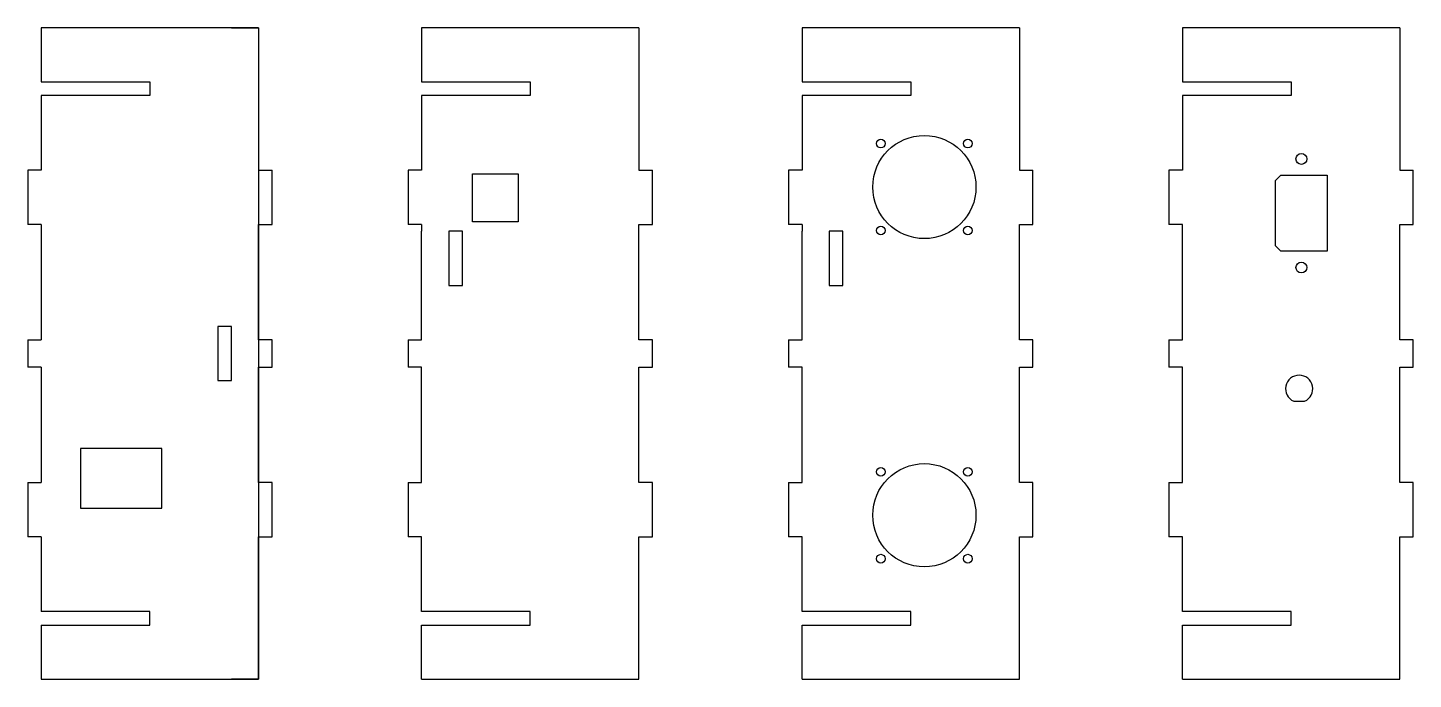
# Model space of a CAD drawing. Extents: x -150 to 360, y -240 to 0.
import ezdxf

# ---------------------------------------------------------------- set-up
doc = ezdxf.new("R2010")
doc.units = 0
doc.layers.get('0').update_dxf_attribs({"color": 253, "linetype": 'CONTINUOUS'})

msp = doc.modelspace()

# ---------------------------------------------------------------- linework, layer by layer
for p, q in [((-65, 0), (-145, 0)), ((-135, 0), (-145, 0)), ((-145, 0), (-145, -20)), ((-75, 0), (-65, 0)), ((-65, 0), (-65, -52.5)), ((-65, 0), (-65, -240)), ((75, 0), (-5, 0)), ((-5, 0), (-5, -20)), ((75, 0), (75, -52.5)), ((215, 0), (135, 0)), ((135, 0), (135, -20)), ((215, 0), (215, -52.5)), ((355, 0), (275, 0)), ((275, 0), (275, -20)), ((355, 0), (355, -52.5)), ((-145, -20), (-105, -20)), ((-105, -20), (-105, -25)), ((-5, -20), (35, -20)), ((35, -20), (35, -25)), ((135, -20), (175, -20)), ((175, -20), (175, -25)), ((275, -20), (315, -20)), ((315, -20), (315, -25)), ((-105, -25), (-145, -25)), ((-145, -25), (-145, -52.5)), ((5, -25), (-5, -25)), ((-5, -25), (-5, -52.5)), ((35, -25), (5, -25)), ((145, -25), (135, -25)), ((135, -25), (135, -52.5)), ((175, -25), (145, -25)), ((315, -25), (275, -25)), ((275, -25), (275, -52.5)), ((-145, -52.5), (-150, -52.5)), ((-150, -52.5), (-150, -72.5)), ((-65, -52.5), (-60, -52.5)), ((-60, -72.5), (-60, -52.5)), ((-5, -52.5), (-10, -52.5)), ((-10, -52.5), (-10, -72.5)), ((13.7, -71.51), (13.7, -53.83)), ((13.7, -53.83), (30.5, -53.83)), ((30.5, -53.83), (30.5, -71.51)), ((75, -52.5), (80, -52.5)), ((80, -72.5), (80, -52.5)), ((135, -52.5), (130, -52.5)), ((130, -52.5), (130, -72.5)), ((215, -52.5), (220, -52.5)), ((220, -72.5), (220, -52.5)), ((275, -52.5), (270, -52.5)), ((270, -52.5), (270, -72.5)), ((311.29, -54.33), (309.3, -56.32)), ((311.29, -54.33), (328.3, -54.33)), ((328.3, -54.33), (328.3, -82.33)), ((355, -52.5), (360, -52.5)), ((360, -72.5), (360, -52.5)), ((309.3, -80.34), (309.3, -56.32)), ((-145, -72.5), (-150, -72.5)), ((-145, -72.5), (-145, -115)), ((-65, -115), (-65, -72.5)), ((-65, -72.5), (-60, -72.5)), ((-5, -72.5), (-10, -72.5)), ((-5, -72.5), (-5, -75)), ((-5, -115), (-5, -75)), ((5, -75), (5, -95)), ((10, -75), (5, -75)), ((10, -95), (10, -75)), ((30.5, -71.51), (13.7, -71.51)), ((75, -115), (75, -72.5)), ((75, -72.5), (80, -72.5)), ((135, -72.5), (130, -72.5)), ((135, -72.5), (135, -75)), ((135, -115), (135, -75)), ((145, -75), (145, -95)), ((150, -75), (145, -75)), ((150, -95), (150, -75)), ((215, -115), (215, -72.5)), ((215, -72.5), (220, -72.5)), ((275, -72.5), (270, -72.5)), ((275, -115), (275, -72.5)), ((355, -115), (355, -72.5)), ((355, -72.5), (360, -72.5)), ((311.29, -82.33), (309.3, -80.34)), ((328.3, -82.33), (311.29, -82.33)), ((5, -95), (10, -95)), ((145, -95), (150, -95)), ((-75, -110), (-80, -110)), ((-80, -110), (-80, -120)), ((-75, -120), (-75, -110)), ((-150, -115), (-145, -115)), ((-150, -115), (-150, -125)), ((-60, -115), (-65, -115)), ((-60, -125), (-60, -115)), ((-10, -115), (-5, -115)), ((-10, -115), (-10, -125)), ((80, -115), (75, -115)), ((80, -125), (80, -115)), ((130, -115), (135, -115)), ((130, -115), (130, -125)), ((220, -115), (215, -115)), ((220, -125), (220, -115)), ((270, -115), (275, -115)), ((270, -115), (270, -125)), ((360, -115), (355, -115)), ((360, -125), (360, -115)), ((-80, -120), (-80, -130)), ((-75, -130), (-75, -120)), ((-145, -125), (-150, -125)), ((-145, -125), (-145, -167.5)), ((-65, -167.5), (-65, -125)), ((-65, -125), (-60, -125)), ((-5, -125), (-10, -125)), ((-5, -167.5), (-5, -125)), ((75, -167.5), (75, -125)), ((75, -125), (80, -125)), ((135, -125), (130, -125)), ((135, -167.5), (135, -125)), ((215, -167.5), (215, -125)), ((215, -125), (220, -125)), ((275, -125), (270, -125)), ((275, -167.5), (275, -125)), ((355, -167.5), (355, -125)), ((355, -125), (360, -125)), ((-80, -130), (-75, -130)), ((316, -137.58), (320, -137.58)), ((-100.61, -154.94), (-130.61, -154.94)), ((-130.61, -154.94), (-130.61, -176.94)), ((-100.61, -176.94), (-100.61, -154.94)), ((-150, -167.5), (-145, -167.5)), ((-150, -167.5), (-150, -187.5)), ((-60, -167.5), (-65, -167.5)), ((-60, -187.5), (-60, -167.5)), ((-10, -167.5), (-5, -167.5)), ((-10, -167.5), (-10, -187.5)), ((80, -167.5), (75, -167.5)), ((80, -187.5), (80, -167.5)), ((130, -167.5), (135, -167.5)), ((130, -167.5), (130, -187.5)), ((220, -167.5), (215, -167.5)), ((220, -187.5), (220, -167.5)), ((270, -167.5), (275, -167.5)), ((270, -167.5), (270, -187.5)), ((360, -167.5), (355, -167.5)), ((360, -187.5), (360, -167.5)), ((-130.61, -176.94), (-100.61, -176.94)), ((-145, -187.5), (-150, -187.5)), ((-145, -187.5), (-145, -215)), ((-65, -240), (-65, -187.5)), ((-65, -187.5), (-60, -187.5)), ((-5, -187.5), (-10, -187.5)), ((-5, -215), (-5, -187.5)), ((75, -240), (75, -187.5)), ((75, -187.5), (80, -187.5)), ((135, -187.5), (130, -187.5)), ((135, -215), (135, -187.5)), ((215, -240), (215, -187.5)), ((215, -187.5), (220, -187.5)), ((275, -187.5), (270, -187.5)), ((275, -215), (275, -187.5)), ((355, -240), (355, -187.5)), ((355, -187.5), (360, -187.5)), ((-105, -215), (-145, -215)), ((-105, -220), (-105, -215)), ((35, -215), (-5, -215)), ((35, -220), (35, -215)), ((175, -215), (135, -215)), ((175, -220), (175, -215)), ((315, -215), (275, -215)), ((315, -220), (315, -215)), ((-145, -220), (-105, -220)), ((-145, -220), (-145, -240)), ((-5, -220), (35, -220)), ((-5, -240), (-5, -220)), ((135, -220), (175, -220)), ((135, -240), (135, -220)), ((275, -220), (315, -220)), ((275, -240), (275, -220)), ((-145, -240), (-135, -240)), ((-135, -240), (-65, -240)), ((-65, -240), (-75, -240)), ((-5, -240), (75, -240)), ((135, -240), (215, -240)), ((275, -240), (355, -240))]:
    msp.add_line(p, q)
for centre, radius in [((180.04, -58.69), 19), ((164.04, -42.69), 1.6), ((196.04, -42.69), 1.6), ((318.8, -48.33), 2), ((164.04, -74.69), 1.6), ((196.04, -74.69), 1.6), ((318.8, -88.33), 2), ((180.04, -179.57), 19), ((164.04, -163.57), 1.6), ((196.04, -163.57), 1.6), ((164.04, -195.57), 1.6), ((196.04, -195.57), 1.6)]:
    msp.add_circle(centre, radius)
msp.add_arc((318, -133), 5, 293.5782, 246.4218)

doc.saveas('drawing.dxf')
